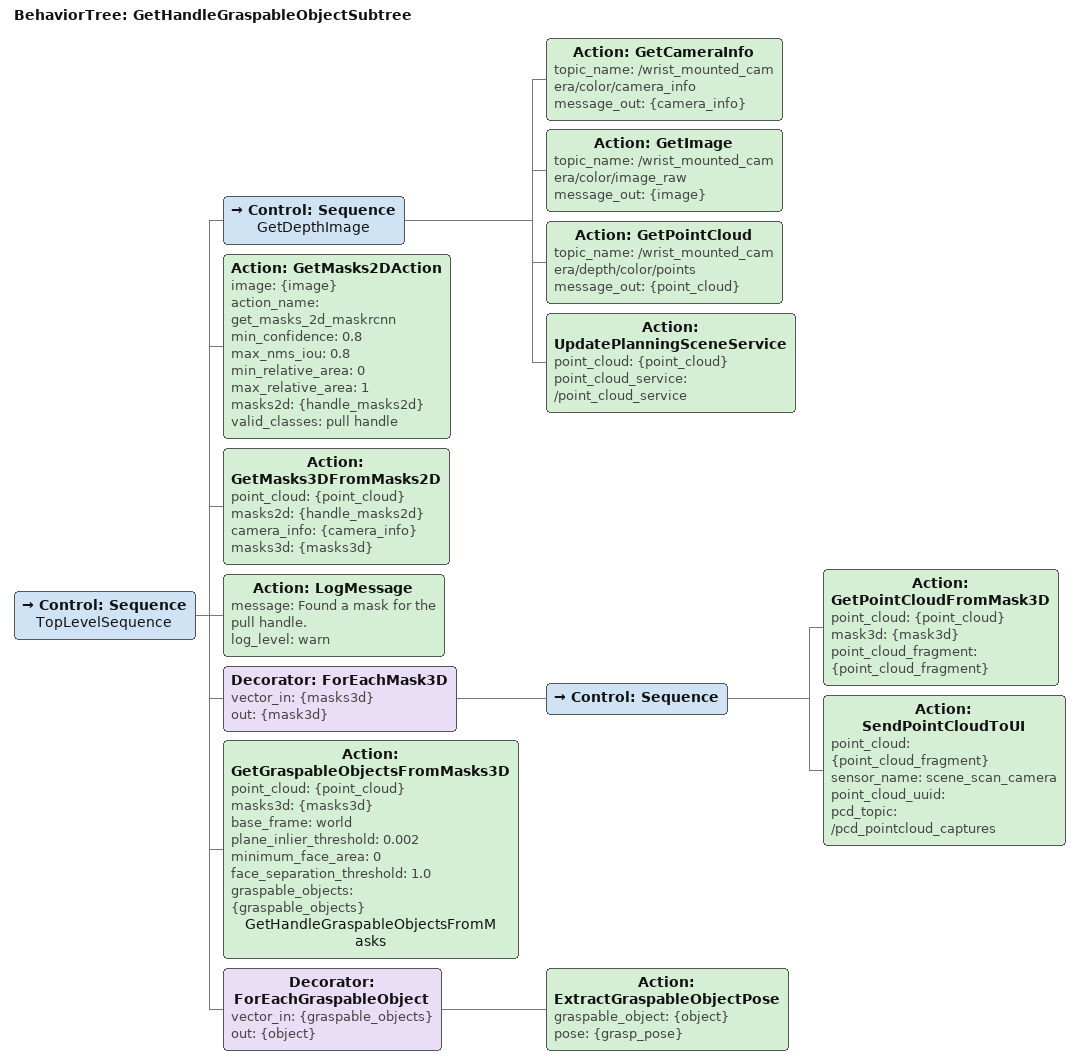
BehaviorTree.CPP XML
<?xml version='1.0' encoding='UTF-8'?>
<root BTCPP_format="4" main_tree_to_execute="GetHandleGraspableObjectSubtree">
  <BehaviorTree ID="GetHandleGraspableObjectSubtree">
    <Control ID="Sequence" name="TopLevelSequence">
      <Control ID="Sequence" name="GetDepthImage">
        <Action ID="GetCameraInfo" topic_name="/wrist_mounted_camera/color/camera_info" message_out="{camera_info}"/>
        <Action ID="GetImage" topic_name="/wrist_mounted_camera/color/image_raw" message_out="{image}"/>
        <Action ID="GetPointCloud" topic_name="/wrist_mounted_camera/depth/color/points" message_out="{point_cloud}"/>
        <Action ID="UpdatePlanningSceneService" point_cloud="{point_cloud}" point_cloud_service="/point_cloud_service"/>
      </Control>
      <Action ID="GetMasks2DAction" image="{image}" action_name="get_masks_2d_maskrcnn" min_confidence="0.8" max_nms_iou="0.8" min_relative_area="0" max_relative_area="1" masks2d="{handle_masks2d}" valid_classes="pull handle"/>
      <Action ID="GetMasks3DFromMasks2D" point_cloud="{point_cloud}" masks2d="{handle_masks2d}" camera_info="{camera_info}" masks3d="{masks3d}"/>
      <Action ID="LogMessage" message="Found a mask for the pull handle." log_level="warn"/>
      <Decorator ID="ForEachMask3D" vector_in="{masks3d}" out="{mask3d}">
        <Control ID="Sequence">
          <Action ID="GetPointCloudFromMask3D" point_cloud="{point_cloud}" mask3d="{mask3d}" point_cloud_fragment="{point_cloud_fragment}"/>
          <Action ID="SendPointCloudToUI" point_cloud="{point_cloud_fragment}" sensor_name="scene_scan_camera" point_cloud_uuid="" pcd_topic="/pcd_pointcloud_captures"/>
        </Control>
      </Decorator>
      <Action ID="GetGraspableObjectsFromMasks3D" point_cloud="{point_cloud}" masks3d="{masks3d}" base_frame="world" plane_inlier_threshold="0.002" minimum_face_area="0" face_separation_threshold="1.0" graspable_objects="{graspable_objects}" name="GetHandleGraspableObjectsFromMasks"/>
      <Decorator ID="ForEachGraspableObject" vector_in="{graspable_objects}" out="{object}">
        <Action ID="ExtractGraspableObjectPose" graspable_object="{object}" pose="{grasp_pose}"/>
      </Decorator>
    </Control>
  </BehaviorTree>
</root>
